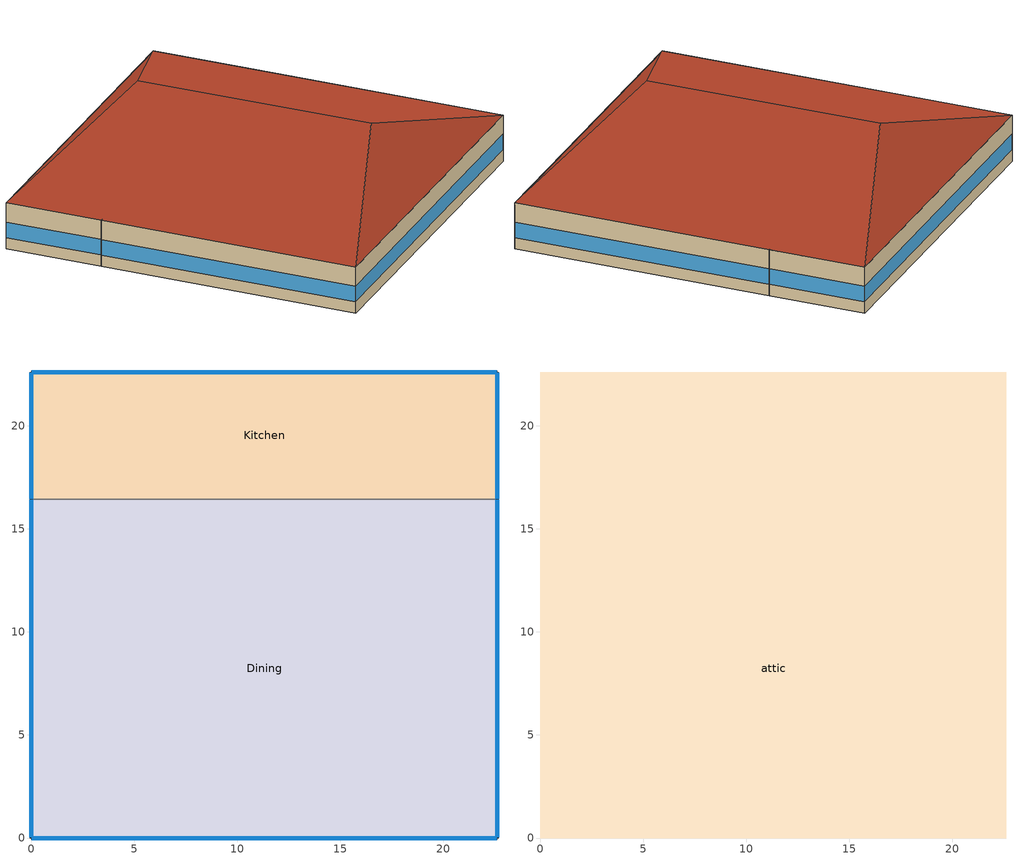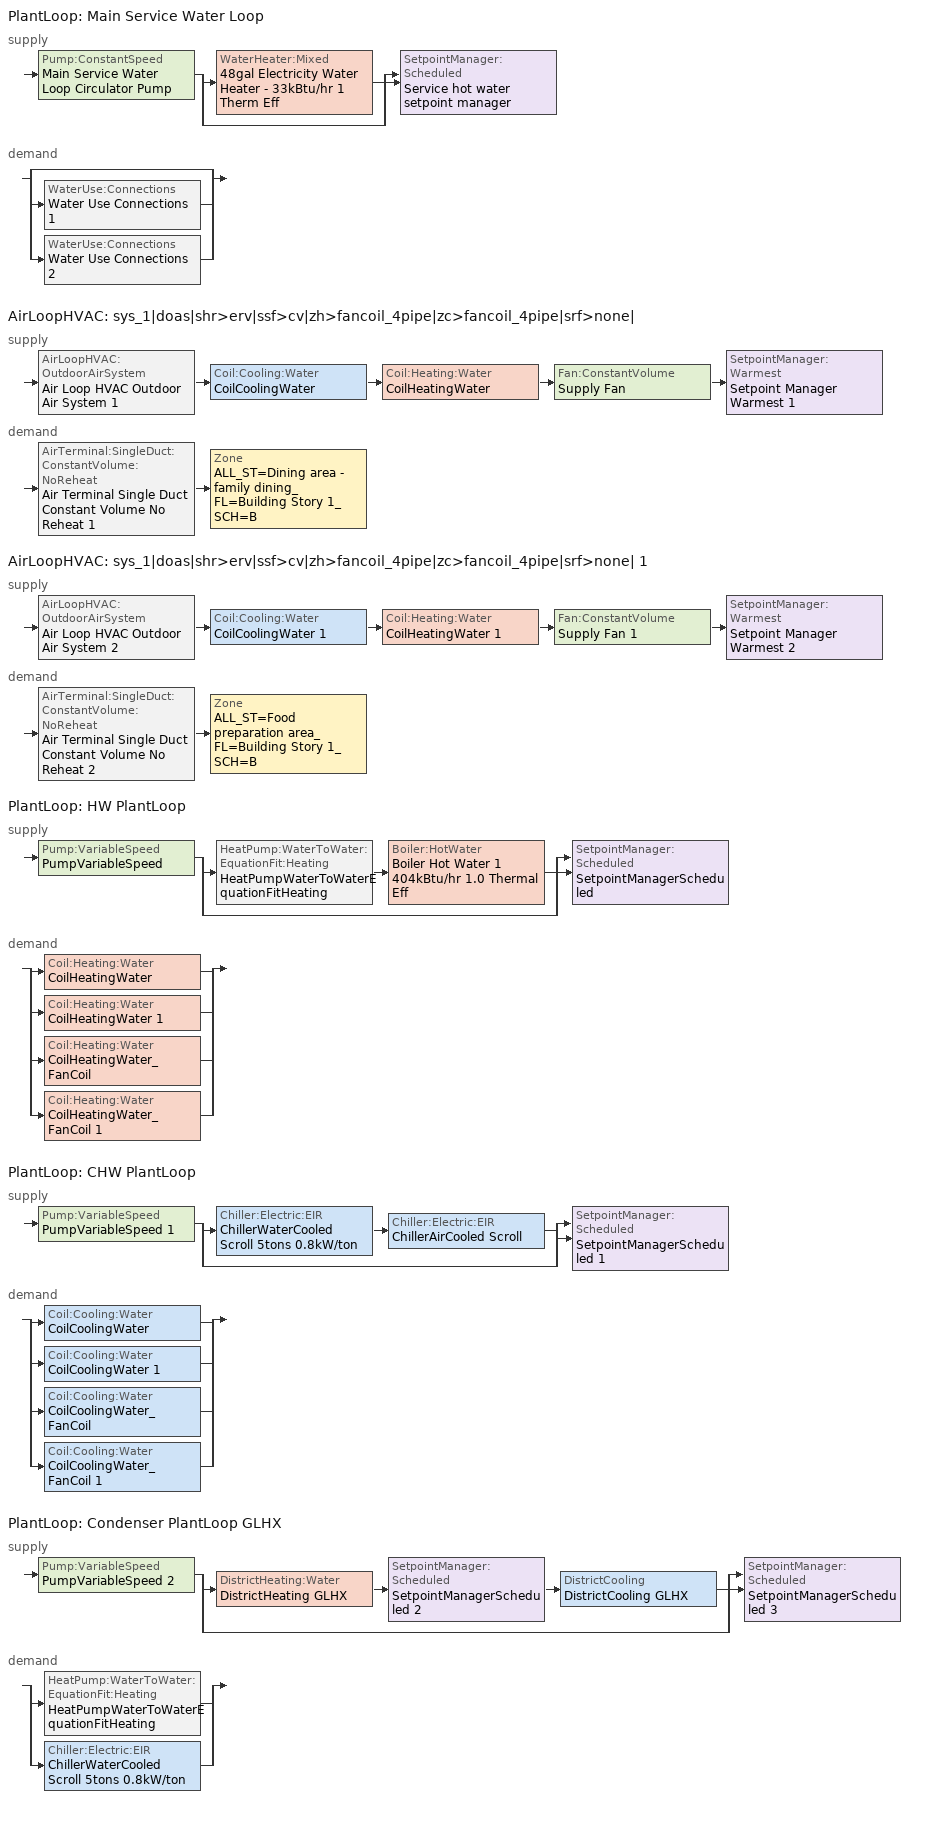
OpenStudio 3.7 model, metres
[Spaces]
Kitchen
 floor foundation (BTAP-Grnd-Floor-Mass:U-0.757_std): 22.61,22.61 22.61,16.44 0,16.44 0,22.61 z0
 wall outside: 22.61,16.44 22.61,22.61 0,22.61 0,16.44 z0:3.05
 wall to Dining: 0,16.44 22.61,16.44 z0:3.05
 window (BTAP-Ext-FixedWindow:U=0.173 SHGC=0.600): 22.61,16.47 22.61,22.58 / 0,22.58 0,16.47 z0.76:1.79; 22.58,22.61 0.03,22.61 z0.76:1.78
Dining
 floor foundation (BTAP-Grnd-Floor-Mass:U-0.757_std): 22.61,16.44 22.61,0 0,0 0,16.44 z0
 wall outside: 0,16.44 0,0 22.61,0 22.61,16.44 z0:3.05
 window (BTAP-Ext-FixedWindow:U=0.173 SHGC=0.600): 22.61,0.03 22.61,16.42 / 0.03,0 22.58,0 / 0,16.42 0,0.03 z0.76:1.78
attic
 floor to Dining: 22.61,16.44 22.61,0 0,0 0,16.44 z3.05
 floor to Kitchen: 22.61,22.61 22.61,16.44 0,16.44 0,22.61 z3.05
 roof outside: 11.3,18.84,6.82 22.61,22.61,3.05 0,22.61,3.05; 11.3,3.77,6.82 0,0,3.05 22.61,0,3.05; 11.3,18.84,6.82 0,22.61,3.05 0,0,3.05 11.3,3.77,6.82; 11.3,3.77,6.82 22.61,0,3.05 22.61,22.61,3.05 11.3,18.84,6.82
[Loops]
PlantLoop 'Main Service Water Loop'
 supply: Pump:ConstantSpeed 'Main Service Water Loop Circulator Pump' > split
  | WaterHeater:Mixed '48gal Electricity Water Heater - 33kBtu/hr 1 Therm Eff'
  | bypass
  join > SetpointManager:Scheduled 'Service hot water setpoint manager'
 demand: split
  | bypass
  | WaterUse:Connections 'Water Use Connections 1'
  | WaterUse:Connections 'Water Use Connections 2'
AirLoopHVAC 'sys_1|doas|shr>erv|ssf>cv|zh>fancoil_4pipe|zc>fancoil_4pipe|srf>none|'
 supply: AirLoopHVAC:OutdoorAirSystem 'Air Loop HVAC Outdoor Air System 1' > Coil:Cooling:Water 'CoilCoolingWater' > Coil:Heating:Water 'CoilHeatingWater' > Fan:ConstantVolume 'Supply Fan' > SetpointManager:Warmest 'Setpoint Manager Warmest 1'
 demand: AirTerminal:SingleDuct:ConstantVolume:NoReheat 'Air Terminal Single Duct Constant Volume No Reheat 1' > Zone 'ALL_ST=Dining area - family dining_FL=Building Story 1_SCH=B'
AirLoopHVAC 'sys_1|doas|shr>erv|ssf>cv|zh>fancoil_4pipe|zc>fancoil_4pipe|srf>none| 1'
 supply: AirLoopHVAC:OutdoorAirSystem 'Air Loop HVAC Outdoor Air System 2' > Coil:Cooling:Water 'CoilCoolingWater 1' > Coil:Heating:Water 'CoilHeatingWater 1' > Fan:ConstantVolume 'Supply Fan 1' > SetpointManager:Warmest 'Setpoint Manager Warmest 2'
 demand: AirTerminal:SingleDuct:ConstantVolume:NoReheat 'Air Terminal Single Duct Constant Volume No Reheat 2' > Zone 'ALL_ST=Food preparation area_FL=Building Story 1_SCH=B'
PlantLoop 'HW PlantLoop'
 supply: Pump:VariableSpeed 'PumpVariableSpeed' > split
  | HeatPump:WaterToWater:EquationFit:Heating 'HeatPumpWaterToWaterEquationFitHeating' > Boiler:HotWater 'Boiler Hot Water 1 404kBtu/hr 1.0 Thermal Eff'
  | bypass
  join > SetpointManager:Scheduled 'SetpointManagerScheduled'
 demand: split
  | Coil:Heating:Water 'CoilHeatingWater'
  | Coil:Heating:Water 'CoilHeatingWater 1'
  | Coil:Heating:Water 'CoilHeatingWater_FanCoil'
  | Coil:Heating:Water 'CoilHeatingWater_FanCoil 1'
PlantLoop 'CHW PlantLoop'
 supply: Pump:VariableSpeed 'PumpVariableSpeed 1' > split
  | Chiller:Electric:EIR 'ChillerWaterCooled Scroll 5tons 0.8kW/ton' > Chiller:Electric:EIR 'ChillerAirCooled Scroll'
  | bypass
  join > SetpointManager:Scheduled 'SetpointManagerScheduled 1'
 demand: split
  | Coil:Cooling:Water 'CoilCoolingWater'
  | Coil:Cooling:Water 'CoilCoolingWater 1'
  | Coil:Cooling:Water 'CoilCoolingWater_FanCoil'
  | Coil:Cooling:Water 'CoilCoolingWater_FanCoil 1'
PlantLoop 'Condenser PlantLoop GLHX'
 supply: Pump:VariableSpeed 'PumpVariableSpeed 2' > split
  | DistrictHeating:Water 'DistrictHeating GLHX' > SetpointManager:Scheduled 'SetpointManagerScheduled 2' > DistrictCooling 'DistrictCooling GLHX'
  | bypass
  join > SetpointManager:Scheduled 'SetpointManagerScheduled 3'
 demand: split
  | HeatPump:WaterToWater:EquationFit:Heating 'HeatPumpWaterToWaterEquationFitHeating'
  | Chiller:Electric:EIR 'ChillerWaterCooled Scroll 5tons 0.8kW/ton'
[Site]
Calgary Intl AP_AB_CAN: Latitude {deg}=51.11; Longitude {deg}=-114.02; Time Zone {hr}=-7; Elevation {m}=1084.1; Terrain=City
[Building]
FullServiceRestaurant: North Axis {deg}=0; Default Construction Set=BTAP-Mass at hdd = 5000.0; Standards Number of Stories=1; Standards Number of Above Ground Stories=1; Standards Template=NECB2020; Standards Building Type=FullServiceRestaurant
[Site:WaterMainsTemperature]
Calculation Method=Correlation; Annual Average Outdoor Air Temperature {C}=4.69167; Maximum Difference In Monthly Average Outdoor Air Temperatures {deltaC}=24.6
[Site:GroundTemperature:BuildingSurface]
19.527, 19.502, 19.536, 19.598, 20.002, 21.64, 22.225, 22.375, 21.449, 20.121, 19.802, 19.633
[SizingPeriod:DesignDay] Barometric Pressure {Pa}=88961; Rain Indicator=No; Snow Indicator=No; Day of Month=21; Daylight Saving Time Indicator=No; Humidity Condition Type=Wetbulb; Dry-Bulb Temperature Range Modifier Type=DefaultMultipliers
Name | Maximum Dry-Bulb Temperature {C} | Daily Dry-Bulb Temperature Range {deltaC} | Wind Speed {m/s} | Wind Direction {deg} | Month | Day Type | Wetbulb or DewPoint at Maximum Dry-Bulb {C} | Solar Model Indicator | ASHRAE Clear Sky Optical Depth for Beam Irradiance | ASHRAE Clear Sky Optical Depth for Diffuse Irradiance | Sky Clearness
Calgary Intl AP Ann Clg .4% Condns DB=>MWB | 28.8 | 12.3 | 4.5 | 160 | 7 | SummerDesignDay | 16 | ASHRAETau | 0.34 | 2.419
Calgary Intl AP Ann Clg .4% Condns WB=>MDB | 25.5 | 12.3 | 4.5 | 160 | 7 | SummerDesignDay | 17.8 | ASHRAETau | 0.34 | 2.419
Calgary Intl AP Ann Htg 99.6% Condns DB | -27.7 | 0 | 2.7 | 200 | 1 | WinterDesignDay | -27.7 | ASHRAEClearSky |  |  | 0
[ClimateZones]
Climate Zone Institution Name 1=ASHRAE; Climate Zone Document Name 1=ANSI/ASHRAE Standard 169; Climate Zone Document Year 1=2006; Climate Zone Value 1=7
[Site:GroundTemperature:Shallow]
-1.6, -5.4, -6.4, -5.5, -0.4, 5.3, 10.8, 14.7, 15.8, 14, 9.5, 4
[Site:GroundTemperature:Deep]
4, 1.3, -0.4, -0.9, 0.1, 2.3, 5.2, 8, 9.9, 10.3, 9.2, 7
[Site:GroundTemperature:FCfactorMethod]
January Ground Temperature {C}=5.5; February Ground Temperature {C}=-2; March Ground Temperature {C}=-7.6; April Ground Temperature {C}=-6.3; May Ground Temperature {C}=-6.6; June Ground Temperature {C}=-0.3; July Ground Temperature {C}=4.9; August Ground Temperature {C}=10.2; September Ground Temperature {C}=13.8; October Ground Temperature {C}=17; November Ground Temperature {C}=16.6; December Ground Temperature {C}=11.1
[Material:NoMass] Roughness=Smooth; Thermal Absorptance=0.9; Solar Absorptance=0.7
Name | Thermal Resistance {m2-K/W} | Visible Absorptance
Typical Carpet Pad; Typical Carpet Pad 1 | 0.21648 | 0.8
Typical Insulation 1 | 6.98591 | 0.7
Typical Insulation 2 | 4.38022 | 0.7
Typical Insulation 3 | 8.26445 | 0.7
Typical Carpet Pad 2 | 1.25503 | 0.8
Typical Carpet Pad 3; Typical Carpet Pad 4 | 3.45515 | 0.8
Typical Insulation 4 | 0.578017 | 0.7
Typical Insulation 5 | 0.578035 | 0.7
[Material]
Name | Roughness | Thickness {m} | Conductivity {W/m-K} | Density {kg/m3} | Specific Heat {J/kg-K} | Thermal Absorptance | Solar Absorptance | Visible Absorptance
G05 25mm wood | MediumSmooth | 0.0254 | 0.15 | 608 | 1630 | 0.9 | 0.5 | 0.5
100mm Normalweight concrete floor 1 | MediumSmooth | 0.1016 | 2.31 | 2322 | 832
G01 13mm gypsum board 1 | Smooth | 0.0127 | 0.16 | 800 | 1090 | 0.9 | 0.7 | 0.5
4 in. Normalweight Concrete Floor 1 | MediumRough | 0.1016 | 2.31 | 2322 | 832 | 0.9 | 0.7 | 0.7
1IN Stucco 1 | Smooth | 0.0253 | 0.6918 | 1858 | 837 | 0.9 | 0.7 | 0.92
8IN CONCRETE HW RefBldg 1 | Rough | 0.2032 | 1.311 | 2240 | 836.8 | 0.9 | 0.7 | 0.7
1/2IN Gypsum 1 | Smooth | 0.0127 | 0.16 | 784.9 | 830 | 0.9 | 0.4 | 0.4
Metal Roof Surface 1; F08 Metal surface 1 | Smooth | 0.0008 | 45.28 | 7824 | 500 | 0.9 | 0.7 | 0.7
6 in. Normalweight Concrete Floor 1; 6 in. Normalweight Concrete Floor 2; 6 in. Normalweight Concrete Floor 3 | MediumRough | 0.1524 | 2.31 | 2322 | 832 | 0.9 | 0.7 | 0.7
Expanded Polystyrene | MediumSmooth | 0.0363959 | 0.029 | 29 | 1210
[Construction]
BTAP-Int-Partition; BTAP-Int-Door: G05 25mm wood
BTAP-Int-Floor: 100mm Normalweight concrete floor 1, Typical Carpet Pad
BTAP-Int-Wall: G01 13mm gypsum board 1, G01 13mm gypsum board 1
BTAP-Int-Ceiling: Typical Carpet Pad, 100mm Normalweight concrete floor 1
BTAP-Int-Window: SimpleGlazing
BTAP-Ext-Floor-Mass:U-0.138: Typical Insulation 1, 4 in. Normalweight Concrete Floor 1, Typical Carpet Pad 1
BTAP-Ext-Wall-Mass:U-0.215: 1IN Stucco 1, 8IN CONCRETE HW RefBldg 1, Typical Insulation 2, 1/2IN Gypsum 1
BTAP-Ext-Roof-Metal:U-0.121: Metal Roof Surface 1, Typical Insulation 3
BTAP-Grnd-Floor-Mass:U-0.757: 6 in. Normalweight Concrete Floor 1, Typical Carpet Pad 2
BTAP-Grnd-Wall-Mass:U-0.284: 6 in. Normalweight Concrete Floor 2, Typical Carpet Pad 3
BTAP-Grnd-Roof-Mass:U-0.284: 6 in. Normalweight Concrete Floor 3, Typical Carpet Pad 4
BTAP-Ext-FixedWindow:U=0.173 SHGC=0.600; BTAP-Ext-GlassDoors:U=0.173 SHGC=0.600: SimpleGlazing:U=0.173 SHGC=0.600
BTAP-Ext-Door:U-1.73: F08 Metal surface 1, Typical Insulation 4
BTAP-Ext-OverHeadDoor:U-1.73: Typical Insulation 5
BTAP-Ext-Skylights:U=0.241 SHGC=0.600; BTAP-Ext-DaylightDomes:U=0.241 SHGC=0.600; BTAP-Ext-DaylightDiffuser:U=0.241 SHGC=0.600: SimpleGlazing:U=0.241 SHGC=0.600
BTAP-Grnd-Floor-Mass:U-0.757_std: 6 in. Normalweight Concrete Floor 1, Expanded Polystyrene
[DefaultConstructionSet]
BTAP-Mass at hdd = 5000.0: Default Exterior Surface Constructions=BTAP-Mass at hdd = 5000.0; Default Interior Surface Constructions=Default Surface Constructions 2; Default Ground Contact Surface Constructions=BTAP-Mass at hdd = 5000.0 1; Default Exterior SubSurface Constructions=BTAP-Mass at hdd = 5000.0; Default Interior SubSurface Constructions=Default Sub Surface Constructions 2; Interior Partition Construction=BTAP-Int-Partition
[DefaultSurfaceConstructions]
Name | Floor Construction | Wall Construction | Roof Ceiling Construction
Default Surface Constructions 2 | BTAP-Int-Floor | BTAP-Int-Wall | BTAP-Int-Ceiling
BTAP-Mass at hdd = 5000.0 | BTAP-Ext-Floor-Mass:U-0.138 | BTAP-Ext-Wall-Mass:U-0.215 | BTAP-Ext-Roof-Metal:U-0.121
BTAP-Mass at hdd = 5000.0 1 | BTAP-Grnd-Floor-Mass:U-0.757 | BTAP-Grnd-Wall-Mass:U-0.284 | BTAP-Grnd-Roof-Mass:U-0.284
[DefaultSubSurfaceConstructions]
Name | Fixed Window Construction | Operable Window Construction | Door Construction | Glass Door Construction | Overhead Door Construction | Skylight Construction | Tubular Daylight Dome Construction | Tubular Daylight Diffuser Construction
Default Sub Surface Constructions 2 | BTAP-Int-Window | BTAP-Int-Window | BTAP-Int-Door
BTAP-Mass at hdd = 5000.0 | BTAP-Ext-FixedWindow:U=0.173 SHGC=0.600 | BTAP-Ext-FixedWindow:U=0.173 SHGC=0.600 | BTAP-Ext-Door:U-1.73 | BTAP-Ext-GlassDoors:U=0.173 SHGC=0.600 | BTAP-Ext-OverHeadDoor:U-1.73 | BTAP-Ext-Skylights:U=0.241 SHGC=0.600 | BTAP-Ext-DaylightDomes:U=0.241 SHGC=0.600 | BTAP-Ext-DaylightDiffuser:U=0.241 SHGC=0.600
[WindowMaterial:SimpleGlazingSystem] Solar Heat Gain Coefficient=0.6; Visible Transmittance=0.21
Name | U-Factor {W/m2-K}
SimpleGlazing | 2.2
SimpleGlazing:U=0.173 SHGC=0.600 | 1.73
SimpleGlazing:U=0.241 SHGC=0.600 | 2.41
[Space] Volume {m3}=Autocalculate
Name | Space Type | Building Story | Thermal Zone | Part of Total Floor Area
Kitchen | Space Function Food preparation area | Building Story 1 | ALL_ST=Food preparation area_FL=Building Story 1_SCH=B | Yes
Dining | Space Function Dining area - family dining | Building Story 1 | ALL_ST=Dining area - family dining_FL=Building Story 1_SCH=B | Yes
attic | Space Function - undefined - | Building Story 2 | ALL_ST=- undefined -_FL=Building Story 2_SCH=A | No
[BuildingStory]
Name | Nominal Z Coordinate {m}
Building Story 1 | 0
Building Story 2 | 3.0488
[SpaceType] Standards Building Type=Space Function
Name | Default Schedule Set | Design Specification Outdoor Air Object | Standards Space Type
Space Function - undefined - | Space Function - undefined - Schedule Set | Space Function - undefined - Ventilation | - undefined -
Space Function Dining area - family dining | Space Function Dining area - family dining Schedule Set | Space Function Dining area - family dining Ventilation | Dining area - family dining
Space Function Food preparation area | Space Function Food preparation area Schedule Set | Space Function Food preparation area Ventilation | Food preparation area
[DesignSpecification:OutdoorAir]
Name | Outdoor Air Flow per Person {m3/s-person} | Outdoor Air Flow per Floor Area {m3/s-m2} | Outdoor Air Flow Air Changes per Hour {1/hr} | Outdoor Air Method
Space Function - undefined - Ventilation | 0 | 0 | 0
Space Function Dining area - family dining Ventilation | 0.0266603 | 0.0009144 |  | Sum
Space Function Food preparation area Ventilation | 0.0152345 | 0.0006096 |  | Sum
[DefaultScheduleSet] Infiltration Schedule=Always On
Name | Number of People Schedule | People Activity Level Schedule | Lighting Schedule | Electric Equipment Schedule
Space Function - undefined - Schedule Set
Space Function Dining area - family dining Schedule Set | NECB-B-Occupancy | NECB-Activity | NECB-B-Lighting | NECB-B-Electric-Equipment
Space Function Food preparation area Schedule Set | NECB-B-Occupancy | NECB-Activity | NECB-B-Occupancy-NECB-B-Lighting-0.0-0.0-0.67-Light Ruleset | NECB-B-Electric-Equipment
[ThermostatSetpoint:DualSetpoint]
Name | Heating Setpoint Temperature Schedule | Cooling Setpoint Temperature Schedule
Space Function - undefined - Thermostat 3
Space Function Dining area - family dining Thermostat 3; Space Function Food preparation area Thermostat 3 | NECB-B-Thermostat Setpoint-Heating | NECB-B-Thermostat Setpoint-Cooling
[People:Definition] Number of People Calculation Method=People/Area; Fraction Radiant=0.3
Name | People per Space Floor Area {person/m2}
Space Function Dining area - family dining People Definition | 0.100036
Space Function Food preparation area People Definition | 0.0500182
[People] Work Efficiency Schedule=Work Efficiency Schedule; Clothing Insulation Schedule=Clothing Schedule; Air Velocity Schedule=Air Velocity Schedule; Multiplier=1
Name | People Definition | Space or SpaceType
Space Function Dining area - family dining People | Space Function Dining area - family dining People Definition | Space Function Dining area - family dining
Space Function Food preparation area People | Space Function Food preparation area People Definition | Space Function Food preparation area
[Lights:Definition] Design Level Calculation Method=Watts/Area; Fraction Radiant=0.5; Fraction Visible=0.2
Name | Watts per Space Floor Area {W/m2}
Space Function Dining area - family dining Lights Definition | 6.50001
Space Function Food preparation area Lights Definition | 11.7
[Lights] Fraction Replaceable=1
Name | Lights Definition | Space or SpaceType
Space Function Dining area - family dining Lights | Space Function Dining area - family dining Lights Definition | Space Function Dining area - family dining
Space Function Food preparation area Lights | Space Function Food preparation area Lights Definition | Space Function Food preparation area
[ElectricEquipment:Definition] Design Level Calculation Method=Watts/Area; Fraction Radiant=0.5
Name | Watts per Space Floor Area {W/m2}
Space Function Dining area - family dining Elec Equip Definition | 1.00036
Space Function Food preparation area Elec Equip Definition | 10.0036
[ElectricEquipment]
Name | Electric Equipment Definition | Space or SpaceType
Space Function Dining area - family dining Elec Equip | Space Function Dining area - family dining Elec Equip Definition | Space Function Dining area - family dining
Space Function Food preparation area Elec Equip | Space Function Food preparation area Elec Equip Definition | Space Function Food preparation area
[SpaceInfiltration:DesignFlowRate] Schedule=Always On Discrete; Design Flow Rate Calculation Method=Flow/ExteriorArea; Flow per Exterior Surface Area {m3/s-m2}=0.000474073; Constant Term Coefficient=0; Temperature Term Coefficient=0; Velocity Term Coefficient=0.224; Velocity Squared Term Coefficient=0
Name | Space or SpaceType
attic Infiltration | attic
Dining Infiltration | Dining
Kitchen Infiltration | Kitchen
[ThermalZone] Use Ideal Air Loads=No
Name | Thermostat
ALL_ST=- undefined -_FL=Building Story 2_SCH=A | Space Function - undefined - Thermostat 3
ALL_ST=Dining area - family dining_FL=Building Story 1_SCH=B | Space Function Dining area - family dining Thermostat 3
ALL_ST=Food preparation area_FL=Building Story 1_SCH=B | Space Function Food preparation area Thermostat 3
[Sizing:Zone] Zone Cooling Design Supply Air Humidity Ratio {kg-H2O/kg-air}=0.0085; Zone Heating Design Supply Air Humidity Ratio {kg-H2O/kg-air}=0.008; Cooling Design Air Flow Method=DesignDay; Heating Design Air Flow Method=DesignDay; Account for Dedicated Outdoor Air System=No; Dedicated Outdoor Air System Control Strategy=NeutralSupplyAir; Dedicated Outdoor Air Low Setpoint Temperature for Design {C}=autosize; Dedicated Outdoor Air High Setpoint Temperature for Design {C}=autosize; Zone Load Sizing Method=Sensible Load Only No Latent Load; Zone Latent Cooling Design Supply Air Humidity Ratio Input Method=HumidityRatioDifference; Zone Cooling Design Supply Air Humidity Ratio Difference {kgWater/kgDryAir}=0.005; Zone Latent Heating Design Supply Air Humidity Ratio Input Method=HumidityRatioDifference; Zone Humidification Design Supply Air Humidity Ratio Difference {kgWater/kgDryAir}=0.005
Name | Zone Cooling Design Supply Air Temperature Input Method | Zone Cooling Design Supply Air Temperature {C} | Zone Cooling Design Supply Air Temperature Difference {deltaC} | Zone Heating Design Supply Air Temperature Input Method | Zone Heating Design Supply Air Temperature {C} | Zone Heating Design Supply Air Temperature Difference {deltaC} | Zone Heating Sizing Factor | Zone Cooling Sizing Factor
ALL_ST=- undefined -_FL=Building Story 2_SCH=A | SupplyAirTemperature | 14 | 11.11 | SupplyAirTemperature | 40 | 11.11
ALL_ST=Dining area - family dining_FL=Building Story 1_SCH=B; ALL_ST=Food preparation area_FL=Building Story 1_SCH=B | TemperatureDifference | 13 | 11 | TemperatureDifference | 43 | 21 | 1.3 | 1.1
[Zone equipment]
ALL_ST=Dining area - family dining_FL=Building Story 1_SCH=B: Air Terminal Single Duct Constant Volume No Reheat 1, ZoneHVACFourPipeFanCoil
ALL_ST=Food preparation area_FL=Building Story 1_SCH=B: Air Terminal Single Duct Constant Volume No Reheat 2, ZoneHVACFourPipeFanCoil 1
[Foundation:Kiva]
Bldg Kiva Foundation: Wall Height Above Grade {m}=0; Wall Depth Below Slab {m}=0
[SurfaceProperty:ExposedFoundationPerimeter] Exposed Perimeter Calculation Method=TotalExposedPerimeter
Name | Total Exposed Perimeter {m}
Dining_Floor | 55.4941
Kitchen_Floor | 34.9407
[Foundation:Kiva:Settings]

[PlantLoop] Glycol Concentration=0; Plant Loop Volume {m3}=Autocalculate; Load Distribution Scheme=Optimal
Main Service Water Loop: Maximum Loop Temperature {C}=60; Minimum Loop Temperature {C}=10
HW PlantLoop: Fluid Type=Water
CHW PlantLoop: 
Condenser PlantLoop GLHX: Maximum Loop Flow Rate {m3/s}=0.00297433
[Sizing:Plant] Sizing Option=NonCoincident; Zone Timesteps in Averaging Window=1; Coincident Sizing Factor Mode=None
Name | Loop Type | Design Loop Exit Temperature {C} | Loop Design Temperature Difference {deltaC}
Main Service Water Loop | Heating | 60 | 5
HW PlantLoop | Heating | 50 | 5
CHW PlantLoop | Cooling | 7 | 6
Condenser PlantLoop GLHX | Condenser | 82 | 10
[SetpointManager:Scheduled] Control Variable=Temperature
Name | Schedule | Setpoint Node or NodeList
Service hot water setpoint manager | Service Water Loop Temp - 140F | Main Service Water Loop Supply Outlet Node
SetpointManagerScheduled | Schedule Constant 1 | HW PlantLoop Supply Outlet Node
SetpointManagerScheduled 1 | Schedule Constant 2 | CHW PlantLoop Supply Outlet Node
SetpointManagerScheduled 2 | Schedule Constant 3 | DistrictHeating GLHX Outlet Water Node
SetpointManagerScheduled 3 | Schedule Constant 4 | Condenser PlantLoop GLHX Supply Outlet Node
[Pump:ConstantSpeed]
Main Service Water Loop Circulator Pump: Rated Flow Rate {m3/s}=autosize; Rated Pump Head {Pa}=287937; Rated Power Consumption {W}=autosize; Motor Efficiency=0.7; Fraction of Motor Inefficiencies to Fluid Stream=0; Pump Control Type=Intermittent; Design Power Sizing Method=PowerPerFlowPerPressure; Design Electric Power per Unit Flow Rate {W/(m3/s)}=348701.1; Design Shaft Power per Unit Flow Rate per Unit Head {W-s/m3-Pa}=1.28205
[WaterHeater:Mixed]
48gal Electricity Water Heater - 33kBtu/hr 1 Therm Eff: Tank Volume {m3}=0.18232; Setpoint Temperature Schedule=Service Water Loop Temp - 140F; Deadband Temperature Difference {deltaC}=2; Maximum Temperature Limit {C}=60; Heater Control Type=Cycle; Heater Maximum Capacity {W}=9526.21; Heater Fuel Type=Electricity; Heater Thermal Efficiency=1; Off Cycle Parasitic Fuel Consumption Rate {W}=31.1488; Off Cycle Parasitic Fuel Type=Electricity; Off Cycle Parasitic Heat Fraction to Tank=0.8; On Cycle Parasitic Fuel Consumption Rate {W}=31.1488; On Cycle Parasitic Fuel Type=Electricity; On Cycle Parasitic Heat Fraction to Tank=0; Ambient Temperature Indicator=Schedule; Ambient Temperature Schedule=Water Heater Ambient Temp Schedule 70.0F; Off Cycle Loss Coefficient to Ambient Temperature {W/K}=1.96622; On Cycle Loss Coefficient to Ambient Temperature {W/K}=1.96622; Use Side Effectiveness=1; Source Side Effectiveness=1; Use Side Design Flow Rate {m3/s}=autosize; Source Side Design Flow Rate {m3/s}=autosize; Indirect Water Heating Recovery Time {hr}=1.5; Source Side Flow Control Mode=IndirectHeatPrimarySetpoint
[WaterHeater:Sizing]
48gal Electricity Water Heater - 33kBtu/hr 1 Therm Eff: Design Mode=PeakDraw; Time Storage Can Meet Peak Draw {hr}=0.538503; Time for Tank Recovery {hr}=0; Nominal Tank Volume for Autosizing Plant Connections {m3}=1
[WaterUse:Connections] Drain Water Heat Exchanger Type=None; Drain Water Heat Exchanger Destination=Plant
Name | Water Use Equipment Name 1
Water Use Connections 1 | Dining Service Water Use 0.38gal/min
Water Use Connections 2 | Kitchen Service Water Use 0.07gal/min
[WaterUse:Equipment:Definition]
Name | Peak Flow Rate {m3/s} | Target Temperature Schedule | Sensible Fraction Schedule | Latent Fraction Schedule
Dining Service Water Use Def 0.38gal/min | 2.36933e-05 | Schedule Ruleset 5 | Schedule Ruleset 3 | Schedule Ruleset 4
Kitchen Service Water Use Def 0.07gal/min | 4.44248e-06 | Schedule Ruleset 8 | Schedule Ruleset 6 | Schedule Ruleset 7
[WaterUse:Equipment] Flow Rate Fraction Schedule=NECB-B-Service Water Heating
Name | Water Use Equipment Definition | Space
Dining Service Water Use 0.38gal/min | Dining Service Water Use Def 0.38gal/min | Dining
Kitchen Service Water Use 0.07gal/min | Kitchen Service Water Use Def 0.07gal/min | Kitchen
[AirLoopHVAC] Design Supply Air Flow Rate {m3/s}=autosize; Design Return Air Flow Fraction of Supply Air Flow=1
Name | Availability Schedule
sys_1|doas|shr>erv|ssf>cv|zh>fancoil_4pipe|zc>fancoil_4pipe|srf>none| | sys_1|doas|shr>none|ssf>cv|zh>fancoil_4pipe|zc>fancoil_4pipe|srf>none| Occ Sch
sys_1|doas|shr>erv|ssf>cv|zh>fancoil_4pipe|zc>fancoil_4pipe|srf>none| 1 | sys_1|doas|shr>none|ssf>cv|zh>fancoil_4pipe|zc>fancoil_4pipe|srf>none| 1 Occ Sch
[Sizing:System] Type of Load to Size On=VentilationRequirement; Central Heating Maximum System Air Flow Ratio=1; Preheat Design Temperature {C}=7; Preheat Design Humidity Ratio {kg-H2O/kg-Air}=0.008; Precool Design Temperature {C}=13; Precool Design Humidity Ratio {kg-H2O/kg-Air}=0.008; Central Cooling Design Supply Air Temperature {C}=13; Central Heating Design Supply Air Temperature {C}=22; Sizing Option=NonCoincident; 100% Outdoor Air in Cooling=Yes; 100% Outdoor Air in Heating=Yes; Central Cooling Design Supply Air Humidity Ratio {kg-H2O/kg-Air}=0.0085; Central Heating Design Supply Air Humidity Ratio {kg-H2O/kg-Air}=0.008; Cooling Design Air Flow Method=DesignDay; Cooling Design Air Flow Rate {m3/s}=0; Heating Design Air Flow Method=DesignDay; Heating Design Air Flow Rate {m3/s}=0; System Outdoor Air Method=ZoneSum; Zone Maximum Outdoor Air Fraction=1; Cooling Supply Air Flow Rate Per Floor Area {m3/s-m2}=0.00996765; Cooling Fraction of Autosized Cooling Supply Air Flow Rate=1; Cooling Supply Air Flow Rate Per Unit Cooling Capacity {m3/s-W}=3.94755e-05; Heating Supply Air Flow Rate Per Floor Area {m3/s-m2}=0.00996765; Heating Fraction of Autosized Heating Supply Air Flow Rate=1; Heating Fraction of Autosized Cooling Supply Air Flow Rate=1; Heating Supply Air Flow Rate Per Unit Heating Capacity {m3/s-W}=3.15882e-05; Cooling Design Capacity Method=CoolingDesignCapacity; Cooling Design Capacity {W}=autosize; Cooling Design Capacity Per Floor Area {W/m2}=234.7; Fraction of Autosized Cooling Design Capacity=1; Heating Design Capacity Method=HeatingDesignCapacity; Heating Design Capacity {W}=autosize; Heating Design Capacity Per Floor Area {W/m2}=157; Fraction of Autosized Heating Design Capacity=1; Central Cooling Capacity Control Method=OnOff; Occupant Diversity=autosize
sys_1|doas|shr>erv|ssf>cv|zh>fancoil_4pipe|zc>fancoil_4pipe|srf>none|; sys_1|doas|shr>erv|ssf>cv|zh>fancoil_4pipe|zc>fancoil_4pipe|srf>none| 1
[SetpointManager:Warmest] Control Variable=Temperature; Minimum Setpoint Temperature {C}=13; Maximum Setpoint Temperature {C}=22; Strategy=MaximumTemperature
Name | Setpoint Node or NodeList
Setpoint Manager Warmest 1 | sys_1|doas|shr>erv|ssf>cv|zh>fancoil_4pipe|zc>fancoil_4pipe|srf>none| Supply Outlet Node
Setpoint Manager Warmest 2 | sys_1|doas|shr>erv|ssf>cv|zh>fancoil_4pipe|zc>fancoil_4pipe|srf>none| 1 Supply Outlet Node
[Fan:ConstantVolume] Availability Schedule=Always On Discrete; Fan Total Efficiency=0.39975; Pressure Rise {Pa}=640; Maximum Flow Rate {m3/s}=AutoSize; Motor Efficiency=0.615
Supply Fan; Supply Fan 1
[Coil:Heating:Water] Availability Schedule=Always On Discrete
CoilHeatingWater; CoilHeatingWater_FanCoil; CoilHeatingWater 1; CoilHeatingWater_FanCoil 1
[Coil:Cooling:Water] Availability Schedule=Always On Discrete
CoilCoolingWater; CoilCoolingWater_FanCoil; CoilCoolingWater 1; CoilCoolingWater_FanCoil 1
[Controller:OutdoorAir] Minimum Outdoor Air Flow Rate {m3/s}=autosize; Maximum Outdoor Air Flow Rate {m3/s}=Autosize; Economizer Control Type=NoEconomizer; Economizer Control Action Type=ModulateFlow; Economizer Maximum Limit Dry-Bulb Temperature {C}=28; Economizer Maximum Limit Enthalpy {J/kg}=64000; Economizer Minimum Limit Dry-Bulb Temperature {C}=-100; Lockout Type=NoLockout; Minimum Limit Type=FixedMinimum; High Humidity Control=No; Heat Recovery Bypass Control Type=BypassWhenWithinEconomizerLimits; Economizer Operation Staging=InterlockedWithMechanicalCooling
Name | Minimum Outdoor Air Schedule | Controller Mechanical Ventilation
Controller Outdoor Air 1 | sys_1|doas|shr>none|ssf>cv|zh>fancoil_4pipe|zc>fancoil_4pipe|srf>none| Occ Sch | Controller Mechanical Ventilation 1
Controller Outdoor Air 2 | sys_1|doas|shr>none|ssf>cv|zh>fancoil_4pipe|zc>fancoil_4pipe|srf>none| 1 Occ Sch | Controller Mechanical Ventilation 2
[Controller:MechanicalVentilation] Availability Schedule=Always On Discrete
Controller Mechanical Ventilation 1; Controller Mechanical Ventilation 2
[AirLoopHVAC:OutdoorAirSystem]
Name | Controller
Air Loop HVAC Outdoor Air System 1 | Controller Outdoor Air 1
Air Loop HVAC Outdoor Air System 2 | Controller Outdoor Air 2
[AirTerminal:SingleDuct:ConstantVolume:NoReheat] Availability Schedule=Always On Discrete; Maximum Air Flow Rate {m3/s}=AutoSize
Air Terminal Single Duct Constant Volume No Reheat 1; Air Terminal Single Duct Constant Volume No Reheat 2
[Fan:OnOff] Availability Schedule=Always On Discrete; Fan Total Efficiency=0.39975; Pressure Rise {Pa}=270.9; Maximum Flow Rate {m3/s}=autosize; Motor Efficiency=0.615; Motor In Airstream Fraction=1
Name | Fan Power Ratio Function of Speed Ratio Curve | Fan Efficiency Ratio Function of Speed Ratio Curve
FanOnOff | Fan On Off Power Curve | Fan On Off Efficiency Curve
FanOnOff 1 | Fan On Off Power Curve 1 | Fan On Off Efficiency Curve 1
[ZoneHVAC:FourPipeFanCoil] Availability Schedule=Always On Discrete; Capacity Control Method=CyclingFan; Maximum Supply Air Flow Rate {m3/s}=autosize; Maximum Outdoor Air Flow Rate {m3/s}=1e-06; Maximum Cold Water Flow Rate {m3/s}=autosize; Maximum Hot Water Flow Rate {m3/s}=autosize; Supply Air Fan Operating Mode Schedule=Always Off Discrete; Minimum Supply Air Temperature in Cooling Mode {C}=autosize; Maximum Supply Air Temperature in Heating Mode {C}=autosize
Name | Supply Air Fan | Cooling Coil | Heating Coil
ZoneHVACFourPipeFanCoil | FanOnOff | CoilCoolingWater_FanCoil | CoilHeatingWater_FanCoil
ZoneHVACFourPipeFanCoil 1 | FanOnOff 1 | CoilCoolingWater_FanCoil 1 | CoilHeatingWater_FanCoil 1
[Pump:VariableSpeed] Pump Control Type=Intermittent; Skin Loss Radiative Fraction=0.5; Design Power Sizing Method=PowerPerFlowPerPressure; Design Electric Power per Unit Flow Rate {W/(m3/s)}=348701.1; Design Shaft Power per Unit Flow Rate per Unit Head {W-s/m3-Pa}=1.28205; Design Minimum Flow Rate Fraction=0
Name | Rated Pump Head {Pa} | Motor Efficiency | Rated Flow Rate {m3/s}
PumpVariableSpeed | 63455.5 | 0.865
PumpVariableSpeed 1 | 234162 | 0.855
PumpVariableSpeed 2 | 146351 | 0.855 | 0.00297433
[HeatPump:WaterToWater:EquationFit:Heating]
HeatPumpWaterToWaterEquationFitHeating: Reference Load Side Flow Rate {m3/s}=Autosize; Reference Source Side Flow Rate {m3/s}=Autosize; Reference Heating Capacity {W}=47380.8; Reference Heating Power Consumption {W}=Autosize; Heating Capacity Curve=HEATPUMP_WATERTOWATER_HCAPF; Heating Compressor Power Curve=HEATPUMP_WATERTOWATER_HPOWERF; Reference Coefficient of Performance {W/W}=7.5; Sizing Factor=1
[Controller:WaterCoil]
Name | Water Coil | Action | Controller Convergence Tolerance {deltaC}
Controller Water Coil 1 | CoilHeatingWater | Normal | 0.0001
Controller Water Coil 2 | CoilHeatingWater 1 | Normal | 0.0001
Controller Water Coil 3 | CoilCoolingWater | Reverse
Controller Water Coil 4 | CoilCoolingWater 1 | Reverse
[Boiler:HotWater]
Boiler Hot Water 1 404kBtu/hr 1.0 Thermal Eff: Fuel Type=Electricity; Nominal Capacity {W}=71071.2; Nominal Thermal Efficiency=1; Normalized Boiler Efficiency Curve=BOILER-EFFFPLR-NECB2011; Water Outlet Upper Temperature Limit {C}=99; Boiler Flow Mode=ConstantFlow; On Cycle Parasitic Electric Load {W}=0; Off Cycle Parasitic Fuel Load {W}=0; Sizing Factor=1
[Chiller:Electric:EIR] Reference Chilled Water Flow Rate {m3/s}=Autosize; Minimum Part Load Ratio=0.25; Minimum Unloading Ratio=0.25; Chiller Flow Mode=LeavingSetpointModulated; Design Heat Recovery Water Flow Rate {m3/s}=Autosize; Sizing Factor=1; Basin Heater Capacity {W/K}=0; Basin Heater Setpoint Temperature {C}=10; Condenser Heat Recovery Relative Capacity Fraction=1
Name | Reference Capacity {W} | Reference COP {W/W} | Cooling Capacity Function of Temperature Curve | Electric Input to Cooling Output Ratio Function of Temperature Curve | Electric Input to Cooling Output Ratio Function of Part Load Ratio Curve | Condenser Type
ChillerWaterCooled Scroll 5tons 0.8kW/ton | 16907.3 | 4.51476 | WaterCooled_Scroll_CAPFT_NECB2011 | WaterCooled_Scroll_EIRFT_NECB2011 | WaterCooled_Scroll_EIRFPLR_NECB2011 | WaterCooled
ChillerAirCooled Scroll | 25361 | 2.866 | AirCooled_Scroll_CAPFT_NECB2011 | AirCooled_Scroll_EIRFT_NECB2011 | AirCooled_Scroll_EIRFPLR_NECB2011
[DistrictHeating:Water]
DistrictHeating GLHX: Nominal Capacity {W}=21453.6; Capacity Fraction Schedule=Always On Continuous
[DistrictCooling]
DistrictCooling GLHX: Nominal Capacity {W}=18078.6; Capacity Fraction Schedule=Always On Continuous
[AvailabilityManager:NightCycle] Applicability Schedule=Always On Discrete; Control Type=CycleOnAny; Thermostat Tolerance {deltaC}=1; Cycling Run Time {s}=3600
Availability Manager Night Cycle 1; Availability Manager Night Cycle 2
[HeatExchanger:AirToAir:SensibleAndLatent] Availability Schedule=Always On Discrete; Nominal Supply Air Flow Rate {m3/s}=autosize; Sensible Effectiveness at 100% Heating Air Flow=0.5; Latent Effectiveness at 100% Heating Air Flow=0.5; Sensible Effectiveness at 75% Heating Air Flow=0.5; Latent Effectiveness at 75% Heating Air Flow=0.5; Sensible Effectiveness at 100% Cooling Air Flow=0.5; Latent Effectiveness at 100% Cooling Air Flow=0.5; Sensible Effectiveness at 75% Cooling Air Flow=0.5; Latent Effectiveness at 75% Cooling Air Flow=0.5; Supply Air Outlet Temperature Control=Yes; Heat Exchanger Type=Rotary; Frost Control Type=ExhaustOnly; Threshold Temperature {C}=-23.3; Initial Defrost Time Fraction=0.167; Rate of Defrost Time Fraction Increase {1/K}=1.44; Economizer Lockout=Yes
Name | Nominal Electric Power {W}
sys_1|doas|shr>none|ssf>cv|zh>fancoil_4pipe|zc>fancoil_4pipe|srf>none| ERV | 1005.26
sys_1|doas|shr>none|ssf>cv|zh>fancoil_4pipe|zc>fancoil_4pipe|srf>none| 1 ERV | 187.192
[SetpointManager:OutdoorAirPretreat] Minimum Setpoint Temperature {C}=-99; Maximum Setpoint Temperature {C}=99; Minimum Setpoint Humidity Ratio {kgWater/kgDryAir}=1e-05; Maximum Setpoint Humidity Ratio {kgWater/kgDryAir}=1
Name | Setpoint Node or NodeList
Setpoint Manager Outdoor Air Pretreat 1 | sys_1|doas|shr>none|ssf>cv|zh>fancoil_4pipe|zc>fancoil_4pipe|srf>none| ERV Primary Outlet Air Node
Setpoint Manager Outdoor Air Pretreat 2 | sys_1|doas|shr>none|ssf>cv|zh>fancoil_4pipe|zc>fancoil_4pipe|srf>none| 1 ERV Primary Outlet Air Node
[Schedule:Ruleset]
Always On: Default Day Schedule=Always On Default
Clothing Schedule: Default Day Schedule=Clothing Schedule Default Winter Clothes
Air Velocity Schedule: Default Day Schedule=Air Velocity Schedule Default
Work Efficiency Schedule: Default Day Schedule=Work Efficiency Schedule Default
NECB-B-Occupancy: Default Day Schedule=NECB-B-Occupancy Default
NECB-Activity: Default Day Schedule=NECB-Activity Default; Summer Design Day Schedule=NECB-Activity Summer Design Day; Winter Design Day Schedule=NECB-Activity Winter Design Day
NECB-B-Lighting: Default Day Schedule=NECB-B-Lighting Default
NECB-B-Electric-Equipment: Default Day Schedule=NECB-B-Electric-Equipment Default
NECB-B-Thermostat Setpoint-Heating: Default Day Schedule=NECB-B-Thermostat Setpoint-Heating Default
NECB-B-Thermostat Setpoint-Cooling: Default Day Schedule=NECB-B-Thermostat Setpoint-Cooling Default
NECB-B-Occupancy-NECB-B-Lighting-0.0-0.0-0.67-Light Ruleset: Default Day Schedule=NECB-B-Occupancy-NECB-B-Lighting-0.0-0.0-0.67-Light Default
Service Water Loop Temp - 140F: Default Day Schedule=Service Water Loop Temp - 140F Default
Water Heater Ambient Temp Schedule 70.0F: Default Day Schedule=Water Heater Ambient Temp Schedule 70.0F Default
Schedule Ruleset 3: Default Day Schedule=Schedule Day 5
Schedule Ruleset 4: Default Day Schedule=Schedule Day 6
Schedule Ruleset 5: Default Day Schedule=Schedule Day 7
NECB-B-Service Water Heating: Default Day Schedule=NECB-B-Service Water Heating Default
Schedule Ruleset 6: Default Day Schedule=Schedule Day 8
Schedule Ruleset 7: Default Day Schedule=Schedule Day 9
Schedule Ruleset 8: Default Day Schedule=Schedule Day 10
sys_1|doas|shr>none|ssf>cv|zh>fancoil_4pipe|zc>fancoil_4pipe|srf>none| Occ Sch: Default Day Schedule=sys_1|doas|shr>none|ssf>cv|zh>fancoil_4pipe|zc>fancoil_4pipe|srf>none| Occ Sch Default; Summer Design Day Schedule=sys_1|doas|shr>none|ssf>cv|zh>fancoil_4pipe|zc>fancoil_4pipe|srf>none| Occ Sch Summer Design Day; Winter Design Day Schedule=sys_1|doas|shr>none|ssf>cv|zh>fancoil_4pipe|zc>fancoil_4pipe|srf>none| Occ Sch Winter Design Day
sys_1|doas|shr>none|ssf>cv|zh>fancoil_4pipe|zc>fancoil_4pipe|srf>none| 1 Occ Sch: Default Day Schedule=sys_1|doas|shr>none|ssf>cv|zh>fancoil_4pipe|zc>fancoil_4pipe|srf>none| 1 Occ Sch Default; Summer Design Day Schedule=sys_1|doas|shr>none|ssf>cv|zh>fancoil_4pipe|zc>fancoil_4pipe|srf>none| 1 Occ Sch Summer Design Day; Winter Design Day Schedule=sys_1|doas|shr>none|ssf>cv|zh>fancoil_4pipe|zc>fancoil_4pipe|srf>none| 1 Occ Sch Winter Design Day
[Schedule:Day]
Always On Default: No, 24, 0, 1
Clothing Schedule Default Winter Clothes; sys_1|doas|shr>none|ssf>cv|zh>fancoil_4pipe|zc>fancoil_4pipe|srf>none| Occ Sch Winter Design Day; sys_1|doas|shr>none|ssf>cv|zh>fancoil_4pipe|zc>fancoil_4pipe|srf>none| Occ Sch Summer Design Day; sys_1|doas|shr>none|ssf>cv|zh>fancoil_4pipe|zc>fancoil_4pipe|srf>none| 1 Occ Sch Winter Design Day; sys_1|doas|shr>none|ssf>cv|zh>fancoil_4pipe|zc>fancoil_4pipe|srf>none| 1 Occ Sch Summer Design Day: 24, 0, 1
Clothing Schedule Summer Clothes: 24, 0, 0.5
Air Velocity Schedule Default; Schedule Day 5; Schedule Day 8: 24, 0, 0.2
Work Efficiency Schedule Default: 24, 0, 0
NECB-B-Occupancy Default; NECB-B-Occupancy Default|Wkdy Day: No, 1, 0, 0.3, 2, 0, 0.1, 9, 0, 0, 10, 0, 0.1, 11, 0, 0.2, 12, 0, 0.5, 13, 0, 0.9, 14, 0, 0.8, 15, 0, 0.5, 17, 0, 0.2, 18, 0, 0.3, 19, 0, 0.6, 22, 0, 0.9, 23, 0, 0.6, 24, 0, 0.4
NECB-B-Occupancy Sat Day: No, 1, 0, 0.5, 2, 0, 0.3, 9, 0, 0, 10, 0, 0.1, 11, 0, 0.2, 12, 0, 0.5, 13, 0, 0.9, 14, 0, 0.8, 15, 0, 0.5, 17, 0, 0.2, 18, 0, 0.3, 19, 0, 0.6, 22, 0, 0.9, 24, 0, 0.6
NECB-B-Occupancy Sun|Hol Day: No, 1, 0, 0.1, 2, 0, 0.3, 10, 0, 0, 11, 0, 0.1, 12, 0, 0.4, 14, 0, 0.5, 15, 0, 0.4, 18, 0, 0.2, 19, 0, 0.5, 21, 0, 0.7, 22, 0, 0.5, 23, 0, 0.3, 24, 0, 0.1
NECB-Activity Default; NECB-Activity Winter Design Day; NECB-Activity Summer Design Day: No, 24, 0, 130
NECB-B-Lighting Default; NECB-B-Lighting Default|Wkdy Day; NECB-B-Lighting Sat Day; NECB-B-Electric-Equipment Default; NECB-B-Electric-Equipment Default|Wkdy Day; NECB-B-Electric-Equipment Sat Day: No, 1, 0, 0.9, 2, 0, 0.5, 9, 0, 0.1, 10, 0, 0.5, 11, 0, 0.7, 24, 0, 0.9
NECB-B-Lighting Sun|Hol Day; NECB-B-Electric-Equipment Sun|Hol Day: No, 2, 0, 0.5, 10, 0, 0.1, 11, 0, 0.5, 23, 0, 0.9, 24, 0, 0.5
NECB-B-Thermostat Setpoint-Heating Default; NECB-B-Thermostat Setpoint-Heating Default|Wkdy Day; NECB-B-Thermostat Setpoint-Heating Sat Day: No, 2, 0, 22, 8, 0, 18, 9, 0, 20, 24, 0, 22
NECB-B-Thermostat Setpoint-Heating Sun|Hol Day: No, 1, 0, 18, 2, 0, 22, 9, 0, 18, 10, 0, 20, 23, 0, 22, 24, 0, 18
NECB-B-Thermostat Setpoint-Cooling Default; NECB-B-Thermostat Setpoint-Cooling Default|Wkdy Day; NECB-B-Thermostat Setpoint-Cooling Sat Day: No, 1, 0, 24, 8, 0, 35, 24, 0, 24
NECB-B-Thermostat Setpoint-Cooling Sun|Hol Day: No, 9, 0, 35, 23, 0, 24, 24, 0, 35
NECB-B-Occupancy-NECB-B-Lighting-0.0-0.0-0.67-Light Default; NECB-B-Occupancy-NECB-B-Lighting-0.0-0.0-0.67-Default|Wkdy-Light Day; NECB-B-Occupancy-NECB-B-Lighting-0.0-0.0-0.67-Sat-Light Day: 1, 0, 0.9, 2, 0, 0.5, 9, 0, 0.1, 10, 0, 0.5, 11, 0, 0.7, 24, 0, 0.9
NECB-B-Occupancy-NECB-B-Lighting-0.0-0.0-0.67-Sun|Hol-Light Day: 2, 0, 0.5, 10, 0, 0.1, 11, 0, 0.5, 23, 0, 0.9, 24, 0, 0.5
Service Water Loop Temp - 140F Default; Schedule Day 7; Schedule Day 10: 24, 0, 60
Water Heater Ambient Temp Schedule 70.0F Default: 24, 0, 21.1111
Schedule Day 6; Schedule Day 9: 24, 0, 0.05
NECB-B-Service Water Heating Default; NECB-B-Service Water Heating Default|Wkdy Day: No, 1, 0, 0.6, 2, 0, 0.5, 9, 0, 0.05, 11, 0, 0.7, 12, 0, 0.4, 13, 0, 0.5, 15, 0, 0.6, 16, 0, 0.4, 18, 0, 0.3, 19, 0, 0.4, 20, 0, 0.5, 22, 0, 0.8, 24, 0, 0.9
NECB-B-Service Water Heating Sat Day: No, 1, 0, 0.7, 2, 0, 0.6, 9, 0, 0.05, 11, 0, 0.7, 12, 0, 0.4, 13, 0, 0.5, 15, 0, 0.6, 16, 0, 0.4, 18, 0, 0.3, 19, 0, 0.4, 20, 0, 0.5, 22, 0, 0.8, 24, 0, 0.9
NECB-B-Service Water Heating Sun|Hol Day: No, 1, 0, 0.5, 2, 0, 0.6, 9, 0, 0.05, 11, 0, 0.7, 12, 0, 0.4, 13, 0, 0.5, 15, 0, 0.6, 16, 0, 0.4, 18, 0, 0.3, 19, 0, 0.4, 20, 0, 0.5, 22, 0, 0.8, 24, 0, 0.5
sys_1|doas|shr>none|ssf>cv|zh>fancoil_4pipe|zc>fancoil_4pipe|srf>none| Occ Sch Default; sys_1|doas|shr>none|ssf>cv|zh>fancoil_4pipe|zc>fancoil_4pipe|srf>none| 1 Occ Sch Default: 1, 0, 1, 10, 0, 0, 24, 0, 1
Schedule Day 11; Schedule Day 13: 1, 0, 0, 2, 0, 1, 11, 0, 0, 23, 0, 1, 24, 0, 0
Schedule Day 12; Schedule Day 14: 2, 0, 1, 10, 0, 0, 24, 0, 1
[Schedule:Rule] Date Specification Type=DateRange
Name | Schedule Ruleset | Rule Order | Day Schedule | Start Month | Start Day | End Month | End Day | Apply Monday | Apply Tuesday | Apply Wednesday | Apply Thursday | Apply Friday | Apply Saturday | Apply Sunday
Schedule Rule 1 | Clothing Schedule | 0 | Clothing Schedule Summer Clothes | 5 | 1 | 9 | 30
Schedule Rule 2 | NECB-B-Occupancy | 2 | NECB-B-Occupancy Default|Wkdy Day | 1 | 1 | 12 | 31 | Yes | Yes | Yes | Yes | Yes
Schedule Rule 3 | NECB-B-Occupancy | 1 | NECB-B-Occupancy Sat Day | 1 | 1 | 12 | 31 |  |  |  |  |  | Yes
Schedule Rule 4 | NECB-B-Occupancy | 0 | NECB-B-Occupancy Sun|Hol Day | 1 | 1 | 12 | 31 |  |  |  |  |  |  | Yes
Schedule Rule 5 | NECB-B-Lighting | 2 | NECB-B-Lighting Default|Wkdy Day | 1 | 1 | 12 | 31 | Yes | Yes | Yes | Yes | Yes
Schedule Rule 6 | NECB-B-Lighting | 1 | NECB-B-Lighting Sat Day | 1 | 1 | 12 | 31 |  |  |  |  |  | Yes
Schedule Rule 7 | NECB-B-Lighting | 0 | NECB-B-Lighting Sun|Hol Day | 1 | 1 | 12 | 31 |  |  |  |  |  |  | Yes
Schedule Rule 8 | NECB-B-Electric-Equipment | 2 | NECB-B-Electric-Equipment Default|Wkdy Day | 1 | 1 | 12 | 31 | Yes | Yes | Yes | Yes | Yes
Schedule Rule 9 | NECB-B-Electric-Equipment | 1 | NECB-B-Electric-Equipment Sat Day | 1 | 1 | 12 | 31 |  |  |  |  |  | Yes
Schedule Rule 10 | NECB-B-Electric-Equipment | 0 | NECB-B-Electric-Equipment Sun|Hol Day | 1 | 1 | 12 | 31 |  |  |  |  |  |  | Yes
Schedule Rule 11 | NECB-B-Thermostat Setpoint-Heating | 2 | NECB-B-Thermostat Setpoint-Heating Default|Wkdy Day | 1 | 1 | 12 | 31 | Yes | Yes | Yes | Yes | Yes
Schedule Rule 12 | NECB-B-Thermostat Setpoint-Heating | 1 | NECB-B-Thermostat Setpoint-Heating Sat Day | 1 | 1 | 12 | 31 |  |  |  |  |  | Yes
Schedule Rule 13 | NECB-B-Thermostat Setpoint-Heating | 0 | NECB-B-Thermostat Setpoint-Heating Sun|Hol Day | 1 | 1 | 12 | 31 |  |  |  |  |  |  | Yes
Schedule Rule 14 | NECB-B-Thermostat Setpoint-Cooling | 2 | NECB-B-Thermostat Setpoint-Cooling Default|Wkdy Day | 1 | 1 | 12 | 31 | Yes | Yes | Yes | Yes | Yes
Schedule Rule 15 | NECB-B-Thermostat Setpoint-Cooling | 1 | NECB-B-Thermostat Setpoint-Cooling Sat Day | 1 | 1 | 12 | 31 |  |  |  |  |  | Yes
Schedule Rule 16 | NECB-B-Thermostat Setpoint-Cooling | 0 | NECB-B-Thermostat Setpoint-Cooling Sun|Hol Day | 1 | 1 | 12 | 31 |  |  |  |  |  |  | Yes
Schedule Rule 17 | NECB-B-Occupancy-NECB-B-Lighting-0.0-0.0-0.67-Light Ruleset | 2 | NECB-B-Occupancy-NECB-B-Lighting-0.0-0.0-0.67-Default|Wkdy-Light Day | 1 | 1 | 12 | 31 | Yes | Yes | Yes | Yes | Yes
Schedule Rule 18 | NECB-B-Occupancy-NECB-B-Lighting-0.0-0.0-0.67-Light Ruleset | 1 | NECB-B-Occupancy-NECB-B-Lighting-0.0-0.0-0.67-Sat-Light Day | 1 | 1 | 12 | 31 |  |  |  |  |  | Yes
Schedule Rule 19 | NECB-B-Occupancy-NECB-B-Lighting-0.0-0.0-0.67-Light Ruleset | 0 | NECB-B-Occupancy-NECB-B-Lighting-0.0-0.0-0.67-Sun|Hol-Light Day | 1 | 1 | 12 | 31 |  |  |  |  |  |  | Yes
Schedule Rule 20 | NECB-B-Service Water Heating | 2 | NECB-B-Service Water Heating Default|Wkdy Day | 1 | 1 | 12 | 31 | Yes | Yes | Yes | Yes | Yes
Schedule Rule 21 | NECB-B-Service Water Heating | 1 | NECB-B-Service Water Heating Sat Day | 1 | 1 | 12 | 31 |  |  |  |  |  | Yes
Schedule Rule 22 | NECB-B-Service Water Heating | 0 | NECB-B-Service Water Heating Sun|Hol Day | 1 | 1 | 12 | 31 |  |  |  |  |  |  | Yes
Schedule Rule 23 | sys_1|doas|shr>none|ssf>cv|zh>fancoil_4pipe|zc>fancoil_4pipe|srf>none| Occ Sch | 1 | Schedule Day 11 | 1 | 1 | 12 | 31 |  |  |  |  |  |  | Yes
Schedule Rule 24 | sys_1|doas|shr>none|ssf>cv|zh>fancoil_4pipe|zc>fancoil_4pipe|srf>none| Occ Sch | 0 | Schedule Day 12 | 1 | 7 | 12 | 30 |  |  |  |  |  | Yes
Schedule Rule 25 | sys_1|doas|shr>none|ssf>cv|zh>fancoil_4pipe|zc>fancoil_4pipe|srf>none| 1 Occ Sch | 1 | Schedule Day 13 | 1 | 1 | 12 | 31 |  |  |  |  |  |  | Yes
Schedule Rule 26 | sys_1|doas|shr>none|ssf>cv|zh>fancoil_4pipe|zc>fancoil_4pipe|srf>none| 1 Occ Sch | 0 | Schedule Day 14 | 1 | 7 | 12 | 30 |  |  |  |  |  | Yes
[Schedule:Constant]
Name | Value
Always On Discrete; Always On Continuous | 1
Always Off Discrete | 0
Schedule Constant 1 | 50
Schedule Constant 2 | 7
Schedule Constant 3 | 5
Schedule Constant 4 | 25
[Curve:Exponent] Coefficient1 Constant=1; Coefficient2 Constant=0; Coefficient3 Constant=0; Minimum Value of x=0; Maximum Value of x=1
Fan On Off Power Curve; Fan On Off Power Curve 1
[Curve:Cubic] Minimum Value of x=0; Maximum Value of x=1
Name | Coefficient1 Constant | Coefficient2 x | Coefficient3 x**2 | Coefficient4 x**3
Fan On Off Efficiency Curve; Fan On Off Efficiency Curve 1 | 1 | 0 | 0 | 0
BOILER-EFFFPLR-NECB2011 | 0.3831 | 2.0567 | -2.6469 | 1.2148
[Curve:QuadLinear] Minimum Value of w {BasedOnField A2}=-100; Maximum Value of w {BasedOnField A2}=100; Minimum Value of x {BasedOnField A3}=-100; Maximum Value of x {BasedOnField A3}=100; Minimum Value of y {BasedOnField A4}=0; Maximum Value of y {BasedOnField A4}=100; Minimum Value of z {BasedOnField A5}=0; Maximum Value of z {BasedOnField A5}=100; Minimum Curve Output {BasedOnField A4}=0; Maximum Curve Output {BasedOnField A4}=38
Name | Coefficient1 Constant | Coefficient2 w | Coefficient3 x | Coefficient4 y | Coefficient5 z
HEATPUMP_WATERTOWATER_HCAPF | -3.33491 | -0.514519 | 4.51593 | 0.0179711 | 0.155798
HEATPUMP_WATERTOWATER_HPOWERF | -8.93122 | 8.57036 | 1.29661 | -0.216292 | 0.0338624
[Curve:Biquadratic] Minimum Value of x=5; Maximum Value of x=10; Minimum Value of y=24; Maximum Value of y=35
Name | Coefficient1 Constant | Coefficient2 x | Coefficient3 x**2 | Coefficient4 y | Coefficient5 y**2 | Coefficient6 x*y
WaterCooled_Scroll_CAPFT_NECB2011 | 0.94418 | 0.0337102 | 9.75564e-05 | -0.00322114 | -4.91832e-05 | -0.000177584
WaterCooled_Scroll_EIRFT_NECB2011 | 0.727393 | -0.0118922 | 0.000541177 | 0.00187934 | 0.000473461 | -0.000711472
AirCooled_Scroll_CAPFT_NECB2011 | 1.02165 | 0.037044 | 0.000233248 | -0.00389398 | -6.52536e-05 | -0.000268045
AirCooled_Scroll_EIRFT_NECB2011 | 0.701818 | -0.0045234 | 0.00053298 | -0.00549468 | 0.000544644 | -0.000729
[Curve:Quadratic] Minimum Value of x=0; Maximum Value of x=1
Name | Coefficient1 Constant | Coefficient2 x | Coefficient3 x**2
WaterCooled_Scroll_EIRFPLR_NECB2011 | 0.04412 | 0.640367 | 0.319555
AirCooled_Scroll_EIRFPLR_NECB2011 | 0.0636912 | 0.584888 | 0.352803
